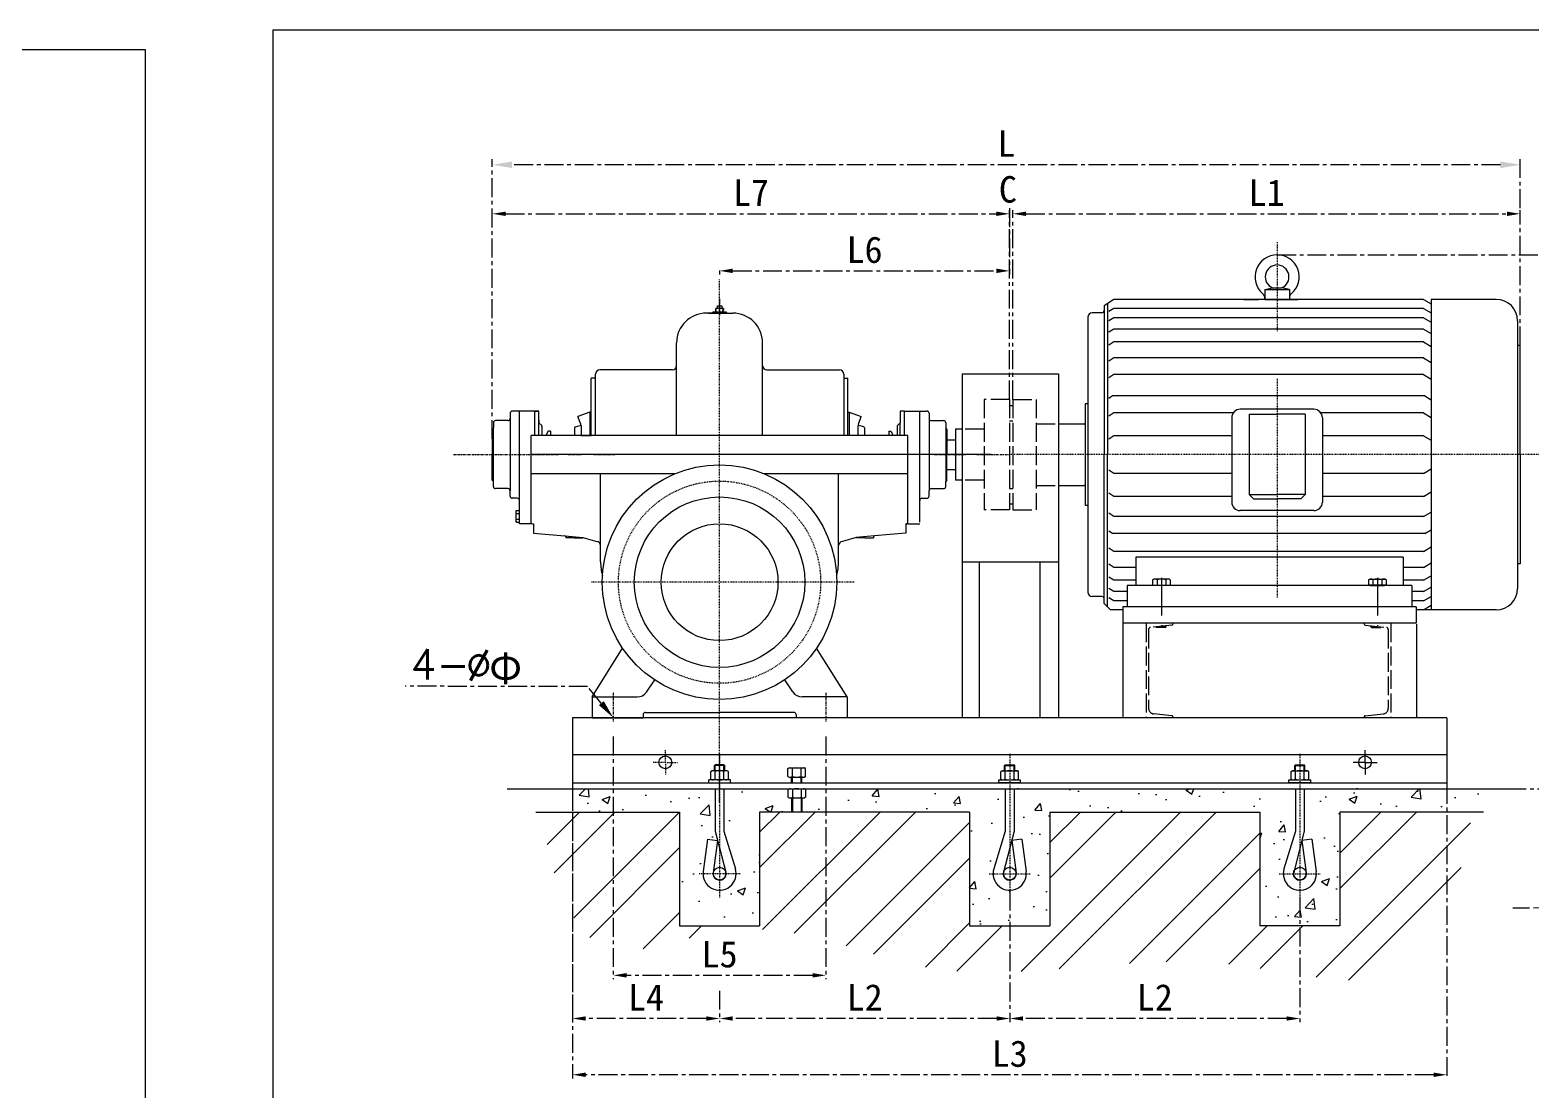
# Model space of a CAD drawing. Extents: x 1620 to 2878, y -792 to 791.
# Drawn here: x 2225.3 to 2423.9, y -32.9 to 107.4 of the extents above; entities that cross this region are included whole.
import ezdxf
from ezdxf.enums import TextEntityAlignment as Align

# ---------------------------------------------------------------- set-up
doc = ezdxf.new("R2010")
doc.units = 0
doc.header["$MEASUREMENT"] = 0
for name, pattern in [('CENTER', [2, 1.25, -0.25, 0.25, -0.25]), ('CENTERX2', [4, 2.5, -0.5, 0.5, -0.5]), ('DIVIDEX2', [2.5, 1, -0.5, 0, -0.5, 0, -0.5]), ('GEN3A', [3.1, 2.5, -0.6]), ('GEN7A', [7.5, 5, -1.25, 0, -1.25])]:
    doc.linetypes.add(name, pattern=pattern)
doc.layers.get('0').update_dxf_attribs({"linetype": 'CONTINUOUS'})
doc.layers.get('DEFPOINTS').update_dxf_attribs({"linetype": 'CONTINUOUS'})
for name, color, linetype in [('0N', 7, 'CONTINUOUS'), ('3A', 6, 'GEN3A'), ('4N', 3, 'CONTINUOUS'), ('5', 4, 'CENTERX2'), ('7', 1, 'CONTINUOUS'), ('7A', 4, 'GEN7A'), ('7AN', 4, 'GEN7A')]:
    doc.layers.add(name, color=color, linetype=linetype)
doc.styles.add('HZTXT', font='txt.shx', dxfattribs={"bigfont": 'hztxt.shx'})
doc.styles.get("Standard").update_dxf_attribs({"font": 'SimSun.ttf', "width": 0.6})
doc.styles.add('TXT', font='txt.shx', dxfattribs={"width": 0.9})
doc.dimstyles.new('GEN-ANSI', dxfattribs={"dimscale": 5, "dimtxt": 0.35, "dimasz": 0.35, "dimexe": 0.1, "dimexo": 0, "dimgap": 0.15, "dimtad": 1, "dimtoh": 1, "dimdec": 0, "dimzin": 0, "dimdsep": 46, "dimtxsty": 'TXT', "dimcen": 0, "dimclrd": 256, "dimclre": 256, "dimclrt": 2, "dimadec": 0, "dimazin": 0, "dimtp": 0.1, "dimtm": 0.1, "dimtfac": 0.71, "dimtdec": 3, "dimtmove": 0, "dimatfit": 3, "dimfxl": 0, "dimtolj": 1, "dimtzin": 0, "dimarcsym": 0})

# ---------------------------------------------------------------- blocks, each defined once
blk = doc.blocks.new('*D466')
at = {"layer": '5', "lineweight": -2}
for p, q in [((2302.48, 13.9), (2302.48, -18.21)), ((2330.61, 13.9), (2330.61, -18.21)), ((2328.86, -17.71), (2304.23, -17.71))]:
    blk.add_line(p, q, dxfattribs=at)
at = {"layer": '5'}
for points in [[(2304.23, -17.41), (2304.23, -18), (2302.48, -17.71)], [(2328.86, -17.41), (2328.86, -18), (2330.61, -17.71)]]:
    blk.add_solid(points, dxfattribs=at)
at = {"layer": 'DEFPOINTS', "color": 0}
for p in [(2302.48, 13.9), (2330.61, 13.9), (2302.48, -17.71)]:
    blk.add_point(p, dxfattribs=at)
blk = doc.blocks.new('*D467')
at = {"layer": '5', "lineweight": -2}
for p, q in [((2297.08, 7.77), (2297.08, -23.92)), ((2314.79, -23.42), (2298.83, -23.42))]:
    blk.add_line(p, q, dxfattribs=at)
at = {"layer": '5'}
for points in [[(2298.83, -23.13), (2298.83, -23.71), (2297.08, -23.42)], [(2314.79, -23.13), (2314.79, -23.71), (2316.54, -23.42)]]:
    blk.add_solid(points, dxfattribs=at)
at = {"layer": 'DEFPOINTS', "color": 0}
for p in [(2297.08, 7.77), (2316.54, -7.4), (2297.08, -23.42)]:
    blk.add_point(p, dxfattribs=at)
blk = doc.blocks.new('*D468')
at = {"layer": '5', "lineweight": -2}
for p, q in [((2354.92, 83.8), (2354.92, 75)), ((2316.54, 75.55), (2316.54, 75)), ((2318.29, 75.5), (2353.17, 75.5))]:
    blk.add_line(p, q, dxfattribs=at)
at = {"layer": '5'}
for points in [[(2318.29, 75.8), (2318.29, 75.21), (2316.54, 75.5)], [(2353.17, 75.8), (2353.17, 75.21), (2354.92, 75.5)]]:
    blk.add_solid(points, dxfattribs=at)
at = {"layer": 'DEFPOINTS', "color": 0}
for p in [(2354.92, 83.8), (2316.54, 75.55), (2354.92, 75.5)]:
    blk.add_point(p, dxfattribs=at)
blk = doc.blocks.new('*D469')
at = {"layer": '5', "lineweight": -2}
for p, q in [((2286.47, 53.26), (2286.47, 83.55)), ((2354.92, 58.5), (2354.92, 83.55)), ((2288.22, 83.05), (2353.17, 83.05))]:
    blk.add_line(p, q, dxfattribs=at)
at = {"layer": '5'}
for points in [[(2288.22, 83.34), (2288.22, 82.76), (2286.47, 83.05)], [(2353.17, 83.34), (2353.17, 82.76), (2354.92, 83.05)]]:
    blk.add_solid(points, dxfattribs=at)
at = {"layer": 'DEFPOINTS', "color": 0}
for p in [(2354.92, 83.05), (2354.92, 58.5), (2286.47, 53.26)]:
    blk.add_point(p, dxfattribs=at)
blk = doc.blocks.new('*D481')
at = {"layer": '5', "lineweight": -2}
for p, q in [((2390.32, 77.63), (2430.21, 77.63)), ((2429.71, 75.88), (2429.71, 8.73)), ((2412.79, 6.98), (2430.21, 6.98))]:
    blk.add_line(p, q, dxfattribs=at)
at = {"layer": '5'}
for points in [[(2429.42, 75.88), (2430, 75.88), (2429.71, 77.63)], [(2429.42, 8.73), (2430, 8.73), (2429.71, 6.98)]]:
    blk.add_solid(points, dxfattribs=at)
at = {"layer": 'DEFPOINTS', "color": 0}
for p in [(2390.32, 77.63), (2412.79, 6.98), (2429.71, 6.98)]:
    blk.add_point(p, dxfattribs=at)
blk = doc.blocks.new('*D482')
at = {"layer": '5', "lineweight": -2}
for p, q in [((2355.35, 58.5), (2355.35, 83.55)), ((2422.5, 65.63), (2422.5, 83.55)), ((2357.1, 83.05), (2420.75, 83.05))]:
    blk.add_line(p, q, dxfattribs=at)
at = {"layer": '5'}
for points in [[(2357.1, 83.34), (2357.1, 82.76), (2355.35, 83.05)], [(2420.75, 83.34), (2420.75, 82.76), (2422.5, 83.05)]]:
    blk.add_solid(points, dxfattribs=at)
at = {"layer": 'DEFPOINTS', "color": 0}
for p in [(2422.5, 83.05), (2422.5, 65.63), (2355.35, 58.5)]:
    blk.add_point(p, dxfattribs=at)
blk = doc.blocks.new('*D305')
at = {"layer": '5', "lineweight": -2}
for p, q in [((2354.95, -6.65), (2354.95, -23.92)), ((2393.33, -7.4), (2393.33, -23.92)), ((2391.58, -23.42), (2356.7, -23.42))]:
    blk.add_line(p, q, dxfattribs=at)
at = {"layer": '5'}
for points in [[(2356.7, -23.13), (2356.7, -23.71), (2354.95, -23.42)], [(2391.58, -23.13), (2391.58, -23.71), (2393.33, -23.42)]]:
    blk.add_solid(points, dxfattribs=at)
at = {"layer": 'DEFPOINTS', "color": 0}
for p in [(2354.95, -6.65), (2393.33, -7.4), (2354.95, -23.42)]:
    blk.add_point(p, dxfattribs=at)
blk = doc.blocks.new('*D306')
at = {"layer": '5', "lineweight": -2}
for p, q in [((2316.54, -19.75), (2316.54, -23.92)), ((2353.2, -23.42), (2318.29, -23.42))]:
    blk.add_line(p, q, dxfattribs=at)
at = {"layer": '5'}
for points in [[(2318.29, -23.13), (2318.29, -23.71), (2316.54, -23.42)], [(2353.2, -23.13), (2353.2, -23.71), (2354.95, -23.42)]]:
    blk.add_solid(points, dxfattribs=at)
at = {"layer": 'DEFPOINTS', "color": 0}
for p in [(2354.95, -6.65), (2316.54, -19.75), (2316.54, -23.42)]:
    blk.add_point(p, dxfattribs=at)
blk = doc.blocks.new('*D307')
at = {"layer": '5', "lineweight": -2}
for p, q in [((2297.08, 10.56), (2297.08, -31.36)), ((2412.79, 11.48), (2412.79, -31.36)), ((2411.04, -30.86), (2298.83, -30.86))]:
    blk.add_line(p, q, dxfattribs=at)
at = {"layer": '5'}
for points in [[(2298.83, -30.57), (2298.83, -31.16), (2297.08, -30.86)], [(2411.04, -30.57), (2411.04, -31.16), (2412.79, -30.86)]]:
    blk.add_solid(points, dxfattribs=at)
at = {"layer": 'DEFPOINTS', "color": 0}
for p in [(2297.08, 10.56), (2412.79, 11.48), (2297.08, -30.86)]:
    blk.add_point(p, dxfattribs=at)

msp = doc.modelspace()

# ---------------------------------------------------------------- hatches: boundary and pattern name
at = {"layer": '5'}
h = msp.add_hatch(dxfattribs=at)
h.set_pattern_fill('AR-CONC', color=256, scale=1.5, style=0)
h.set_pattern_definition([(50, (1168.017, -1634.534), (10.758903, -0.941282), [1.125, -12.375]), (355, (1168.017, -1634.534), (-2.08127, 11.28288), [0.9, -9.9]), (100.4514, (1168.914, -1634.612), (8.67764, 10.341593), [0.9561, -10.51713]), (46.1842, (1168.017, -1631.534), (16.00862, -2.482785), [1.6875, -18.5625]), (96.6356, (1169.351, -1631.74), (14.01994, 14.61177), [1.43415, -15.7757]), (351.1842, (1168.017, -1631.534), (14.01993, 14.61178), [1.35, -14.85]), (21, (1169.517, -1632.284), (8.953606, -6.039283), [1.125, -12.375]), (326, (1169.517, -1632.284), (3.64973, 10.87725), [0.9, -9.9]), (71.4514, (1170.263, -1632.787), (12.60334, 4.83796), [0.9561, -10.51713]), (37.5, (1168.0172, -1634.5338), (0.182398, 4.993408), [0, -9.78, 0, -10.05, 0, -9.9375]), (7.5, (1168.017, -1634.534), (3.946043, 5.916176), [0, -5.73, 0, -9.555, 0, -3.7875]), (327.5, (1164.6722, -1634.5338), (8.0073365, -0.338323), [0, -3.75, 0, -11.7, 0, -15.525]), (317.5, (1163.172, -1634.534), (8.747793, 1.501575), [0, -4.875, 0, -7.77, 0, -11.025])])
h.paths.add_polyline_path([(2354.35271, 7.02911), (2317.12636, 7.02911), (2317.12636, 4.68419), (2317.12636, 1.41345), (2318.64171, -3.57378, -1.23999017), (2314.36803, -3.92293), (2314.9374, 0.36721), (2316.27567, 0.18959), (2315.95906, 1.41345), (2315.95906, 4.89553), (2315.95906, 7.02911), (2293.16045, 7.02911), (2293.16045, 3.94758), (2311.24096, 3.94758), (2311.24096, -11.09678), (2321.84446, -11.09678), (2321.84446, 3.94758), (2349.63461, 3.94758), (2349.63461, -11.09678), (2360.23811, -11.09678), (2360.23811, 3.94758), (2388.02826, 3.94758), (2388.02826, -11.09678), (2398.63175, -11.09678), (2398.63175, 3.94758), (2417.04914, 3.94758), (2417.04914, 7.02911), (2393.91366, 7.02911), (2393.91366, 4.62524), (2393.91366, 1.41345), (2393.59705, 0.18959), (2394.93531, 0.36721), (2395.50469, -3.92293, -1.23999017), (2391.23101, -3.57378), (2392.74636, 1.41345), (2392.74636, 4.89553), (2392.74636, 7.02911), (2355.52001, 7.02911), (2355.52001, 4.62524), (2355.52001, 1.41345), (2355.2034, 0.18959), (2356.54166, 0.36721), (2357.11104, -3.92293, -1.23999017), (2352.83736, -3.57378), (2354.35271, 1.41345), (2354.35271, 4.89553)])
h = msp.add_hatch(dxfattribs=at)
h.set_pattern_fill('STEEL', color=256, scale=75, style=0)
h.set_pattern_definition([(45, (1168.017, -1634.583), (-6.629126, 6.629126), []), (45, (1168.017, -1629.896), (-6.629126, 6.629126), [])])
edge = h.paths.add_edge_path()
edge.add_line((2349.63461, 3.89805), (2321.84446, 3.89805))
edge.add_line((2321.84446, 3.89805), (2321.84446, -11.14631))
edge.add_line((2321.84446, -11.14631), (2311.24096, -11.14631))
edge.add_line((2311.24096, -11.14631), (2311.24096, 3.89805))
edge.add_line((2311.24096, 3.89805), (2293.04446, 3.89805))
edge.add_spline(control_points=[(2293.04446, 3.89805), (2293.29384, 1.69404), (2294.35939, -4.65209), (2299.97708, -17.8047), (2316.57241, -10.21458), (2330.13433, -12.53684), (2352.479, -20.4087), (2376.27879, -12.13044), (2410.93895, -22.80264), (2414.58571, -4.69026), (2416.1758, 3.89805)], knot_values=[3.225267215, 3.225267215, 3.225267215, 3.225267215, 7.750384642, 16.211114269, 26.144608192, 36.930737788, 44.223370294, 72.525524484, 87.450931652, 102.911345625, 102.911345625, 102.911345625, 102.911345625], degree=3, periodic=0)
edge.add_line((2416.1758, 3.89805), (2398.63175, 3.89805))
edge.add_line((2398.63175, 3.89805), (2398.63175, -11.14631))
edge.add_line((2398.63175, -11.14631), (2388.02826, -11.14631))
edge.add_line((2388.02826, -11.14631), (2388.02826, 3.89805))
edge.add_line((2388.02826, 3.89805), (2360.23811, 3.89805))
edge.add_line((2360.23811, 3.89805), (2360.23811, -11.14631))
edge.add_line((2360.23811, -11.14631), (2349.63461, -11.14631))
edge.add_line((2349.63461, -11.14631), (2349.63461, 3.89805))

# ---------------------------------------------------------------- linework, layer by layer
for p, q in [((2554.44188, 107.36611), (2257.44188, 107.36611)), ((2257.44188, 107.36611), (2257.44188, -102.63389)), ((2240.55915, 104.73342), (1943.55915, 104.73342)), ((2240.55915, -105.26658), (2240.55915, 104.73342)), ((2368.69888, 71.72039), (2367.41864, 70.87664)), ((2409.69357, 71.72039), (2410.68758, 71.11915)), ((2410.68758, 71.72039), (2410.68758, 30.64664)), ((2315.52111, 69.91477), (2314.79896, 69.91477)), ((2315.06067, 69.91477), (2318.28646, 69.91477)), ((2315.69896, 70.09261), (2315.52111, 69.91477)), ((2315.69896, 70.09261), (2317.38646, 70.09261)), ((2316.03646, 70.51323), (2316.03646, 70.33752)), ((2317.04896, 70.51323), (2316.03646, 70.51323)), ((2316.05177, 70.09261), (2316.03646, 70.33752)), ((2316.24602, 70.51323), (2316.24602, 70.89214)), ((2316.24602, 70.89214), (2316.82312, 70.89214)), ((2316.82312, 70.89214), (2316.82312, 70.51323)), ((2317.03365, 70.09261), (2317.04896, 70.33752)), ((2317.04896, 70.51323), (2317.04896, 70.33752)), ((2317.38646, 70.09261), (2317.56431, 69.91477)), ((2367.13739, 69.95511), (2365.8383, 69.95511)), ((2367.41864, 70.87664), (2367.41864, 51.18352)), ((2367.87887, 71.17996), (2367.87887, 51.18352)), ((2368.69888, 70.53332), (2368.05178, 70.10685)), ((2409.69357, 70.53332), (2410.68758, 69.93208)), ((2368.69888, 69.30298), (2368.05178, 68.8765)), ((2368.69888, 67.80493), (2368.05178, 67.37845)), ((2409.69357, 69.30298), (2410.68758, 68.70173)), ((2409.69357, 67.80493), (2410.68758, 67.20369)), ((2368.69888, 66.10496), (2368.05178, 65.67848)), ((2409.69357, 66.10496), (2410.68758, 65.50371)), ((2368.69888, 63.99305), (2368.05178, 63.56658)), ((2409.69357, 63.99305), (2410.68758, 63.39181)), ((2300.11771, 53.71477), (2300.11771, 61.848)), ((2310.29896, 62.4105), (2300.68021, 62.4105)), ((2322.78646, 62.4105), (2332.40521, 62.4105)), ((2332.96771, 61.848), (2332.96771, 53.71477)), ((2348.65118, 61.86904), (2348.65118, 16.37913)), ((2348.65118, 61.86904), (2361.39445, 61.86904)), ((2361.39445, 61.86904), (2361.39445, 16.37913)), ((2368.69888, 61.76926), (2368.05178, 61.34278)), ((2409.69357, 61.76926), (2410.68758, 61.16801)), ((2299.97709, 61.30852), (2299.55521, 61.30852)), ((2333.10834, 61.30852), (2333.53021, 61.30852)), ((2365.2758, 57.91977), (2364.91575, 57.91977)), ((2368.55316, 58.95144), (2368.05178, 58.621)), ((2409.85234, 58.95144), (2410.68758, 58.44624)), ((2288.81698, 56.66789), (2288.81698, 46.40227)), ((2292.64198, 56.94914), (2289.09823, 56.94914)), ((2290.05448, 42.24764), (2290.05448, 56.94914)), ((2292.07948, 53.71477), (2292.07948, 56.94914)), ((2292.07948, 56.94914), (2292.64198, 56.94914)), ((2292.64198, 53.71477), (2292.64198, 56.94914)), ((2292.64198, 55.72627), (2292.64198, 55.40227)), ((2299.38646, 56.80852), (2297.80073, 56.23136)), ((2298.17684, 55.19801), (2297.80073, 56.23136)), ((2299.55521, 56.80852), (2299.38646, 56.80852)), ((2299.38646, 56.80852), (2299.38646, 53.71477)), ((2333.53021, 56.80852), (2333.69896, 56.80852)), ((2333.53021, 56.80852), (2333.69896, 56.80852)), ((2333.69896, 56.80852), (2334.03257, 56.68709)), ((2333.69896, 56.80852), (2335.28469, 56.23136)), ((2333.69896, 56.80852), (2333.69896, 53.71477)), ((2334.90858, 55.19801), (2335.28469, 56.23136)), ((2341.00594, 56.94914), (2340.44344, 56.94914)), ((2340.44344, 56.94914), (2340.44344, 55.40227)), ((2341.00594, 56.94914), (2343.98719, 56.94914)), ((2341.00594, 53.71477), (2341.00594, 56.94914)), ((2341.01406, 56.52727), (2341.00594, 56.54133)), ((2343.03094, 42.24764), (2343.03094, 56.94914)), ((2344.26844, 56.66789), (2344.26844, 46.40227)), ((2368.69888, 56.70144), (2368.05178, 56.27497)), ((2409.69357, 56.70144), (2410.68758, 56.1002)), ((2286.45448, 54.55852), (2286.62323, 54.72727)), ((2286.45448, 54.55852), (2286.45448, 51.18352)), ((2286.62323, 55.40227), (2286.62323, 54.72727)), ((2286.62323, 46.96477), (2286.62323, 54.72727)), ((2291.62948, 42.04289), (2291.62948, 53.71477)), ((2341.45594, 53.71477), (2291.62948, 53.71477)), ((2292.64198, 55.40227), (2293.00278, 55.04147)), ((2293.03573, 54.96192), (2293.03573, 53.71477)), ((2293.87948, 54.27727), (2293.55472, 53.71477)), ((2294.16073, 54.27727), (2293.87948, 54.27727)), ((2294.16073, 54.27727), (2294.16073, 53.71477)), ((2297.36146, 54.73369), (2297.36146, 53.71477)), ((2297.46345, 54.86891), (2298.10203, 55.05136)), ((2298.23079, 55.01879), (2298.23079, 53.71477)), ((2334.85463, 55.01879), (2334.85463, 53.71477)), ((2335.62197, 54.86891), (2334.98339, 55.05136)), ((2335.72396, 54.73369), (2335.72396, 53.71477)), ((2338.92469, 54.27727), (2339.20594, 54.27727)), ((2338.92469, 54.27727), (2338.92469, 53.71477)), ((2339.20594, 54.27727), (2339.5307, 53.71477)), ((2340.04969, 54.96192), (2340.04969, 53.71477)), ((2340.44344, 55.40227), (2340.08264, 55.04147)), ((2340.44344, 53.71477), (2340.44344, 55.40227)), ((2341.45594, 42.04289), (2341.45594, 53.71477)), ((2346.46219, 55.40227), (2346.46219, 47.63977)), ((2346.63094, 54.55852), (2346.46219, 54.72727)), ((2346.63094, 54.55852), (2346.63094, 51.18352)), ((2347.7595, 54.55852), (2347.7595, 47.80852)), ((2348.65118, 54.55852), (2347.7595, 54.55852)), ((2361.39445, 55.26164), (2364.80325, 55.26164)), ((2364.91575, 55.14914), (2364.91575, 47.21789)), ((2368.69888, 53.68002), (2368.05178, 53.25354)), ((2409.69357, 53.68002), (2410.68758, 53.07877)), ((2286.45448, 47.80852), (2286.45448, 51.18352)), ((2352.48379, 51.18352), (2291.62948, 51.18352)), ((2346.63094, 47.80852), (2346.63094, 51.18352)), ((2367.41864, 31.49039), (2367.41864, 51.18352)), ((2367.41864, 31.49039), (2367.41864, 51.18352)), ((2367.87887, 31.18707), (2367.87887, 51.18352)), ((2367.87887, 31.03016), (2367.87887, 51.18352)), ((2286.45448, 47.80852), (2286.62323, 47.63977)), ((2310.62052, 48.65227), (2291.62948, 48.65227)), ((2300.79271, 37.00852), (2300.79271, 48.65227)), ((2341.45594, 48.65227), (2322.4649, 48.65227)), ((2332.29271, 37.00852), (2332.29271, 48.65227)), ((2346.63094, 47.80852), (2346.46219, 47.63977)), ((2348.65118, 47.80852), (2347.7595, 47.80852)), ((2368.69888, 48.68702), (2368.05178, 49.1135)), ((2409.69357, 48.68702), (2410.68758, 49.28826)), ((2288.81698, 45.69914), (2288.81698, 46.40227)), ((2344.26844, 45.69914), (2344.26844, 46.40227)), ((2346.46219, 46.96477), (2346.46219, 47.63977)), ((2361.39445, 47.10539), (2364.80325, 47.10539)), ((2368.69888, 45.6656), (2368.05178, 46.09207)), ((2409.69357, 45.6656), (2410.68758, 46.26684)), ((2289.77323, 45.41789), (2289.09823, 45.41789)), ((2343.31219, 45.41789), (2343.98719, 45.41789)), ((2365.2758, 44.44727), (2364.91575, 44.44727)), ((2290.05448, 42.04289), (2290.05448, 42.24764)), ((2291.62948, 42.04289), (2290.05448, 42.04289)), ((2291.77011, 42.04289), (2291.91073, 42.04289)), ((2291.91073, 42.04289), (2291.91073, 40.80539)), ((2341.17469, 42.04289), (2341.17469, 40.80539)), ((2341.31531, 42.04289), (2341.17469, 42.04289)), ((2341.45594, 42.04289), (2343.03094, 42.04289)), ((2368.69888, 42.99403), (2368.05178, 43.4205)), ((2409.69357, 42.99403), (2410.68758, 43.59527)), ((2291.91073, 40.80539), (2296.0591, 40.45243)), ((2296.0591, 40.45243), (2298.46665, 40.21168)), ((2296.18573, 40.3125), (2296.18573, 40.15852)), ((2297.31073, 40.15852), (2296.18573, 40.15852)), ((2297.31073, 40.15852), (2298.43573, 40.15852)), ((2298.43573, 40.18369), (2298.43573, 40.15852)), ((2298.46665, 40.21168), (2300.28618, 39.70292)), ((2334.61877, 40.21168), (2332.79924, 39.70292)), ((2337.02632, 40.45243), (2334.61877, 40.21168)), ((2334.64969, 40.18369), (2334.64969, 40.15852)), ((2335.77469, 40.15852), (2334.64969, 40.15852)), ((2335.77469, 40.15852), (2336.89969, 40.15852)), ((2336.89969, 40.3125), (2336.89969, 40.15852)), ((2341.17469, 40.80539), (2337.02632, 40.45243)), ((2368.55316, 40.74403), (2368.05178, 41.07447)), ((2409.85234, 40.74403), (2410.68758, 41.24924)), ((2332.29271, 37.00852), (2332.29271, 39.14321)), ((2368.69888, 38.37399), (2368.05178, 38.80046)), ((2409.69357, 38.37399), (2410.68758, 38.97523)), ((2348.65118, 37.02024), (2361.39445, 37.02024)), ((2350.91208, 37.02024), (2350.91208, 16.37913)), ((2358.92801, 37.02024), (2358.92801, 16.37913)), ((2368.69888, 36.26208), (2368.05178, 36.68855)), ((2371.60732, 37.63632), (2371.60732, 33.88102)), ((2406.99387, 37.63632), (2406.99387, 33.88102)), ((2409.69357, 36.26208), (2410.68758, 36.86332)), ((2368.69888, 34.56211), (2368.05178, 34.98858)), ((2409.69357, 34.56211), (2410.68758, 35.16335)), ((2367.13739, 32.41193), (2365.8383, 32.41193)), ((2368.69888, 33.06406), (2368.05178, 33.49053)), ((2368.69888, 31.83372), (2368.05178, 32.26019)), ((2409.69357, 33.06406), (2410.68758, 33.6653)), ((2409.69357, 31.83372), (2410.68758, 32.43496)), ((2368.26239, 30.64664), (2367.41864, 31.49039)), ((2369.89435, 31.06852), (2369.89435, 28.88086)), ((2408.70685, 31.06852), (2408.70685, 28.88086)), ((2409.69357, 30.64664), (2410.68758, 31.24789)), ((2375.6185, 28.40971), (2375.6185, 28.53789)), ((2376.5185, 28.88086), (2376.5185, 28.75516)), ((2401.82692, 28.88086), (2401.82692, 28.75516)), ((2299.66771, 19.12102), (2303.70631, 25.58413)), ((2333.41771, 19.12102), (2329.37911, 25.58413)), ((2306.8644, 19.77486), (2307.95902, 21.3771)), ((2326.22283, 19.7928), (2325.15918, 21.39892)), ((2299.66771, 19.12102), (2299.66771, 16.37913)), ((2299.66771, 19.12102), (2305.62585, 19.12102)), ((2333.41771, 19.12102), (2327.47345, 19.12102)), ((2333.41771, 19.12102), (2333.41771, 16.37913)), ((2297.07825, 16.37913), (2297.07825, 6.97958)), ((2299.66771, 16.37913), (2306.41771, 16.37913)), ((2306.41771, 16.79838), (2306.41771, 16.37913)), ((2306.69896, 17.07963), (2316.54271, 17.07963)), ((2326.38646, 17.07963), (2316.54271, 17.07963)), ((2326.66771, 16.79838), (2326.66771, 16.30852)), ((2333.41771, 16.37913), (2326.66771, 16.37913)), ((2412.79447, 16.37913), (2412.79447, 6.97958)), ((2412.79447, 11.47958), (2297.07825, 11.47958)), ((2288.41746, 6.97958), (2420.7935, 6.97958)), ((2297.07825, 7.76708), (2412.79447, 7.76708)), ((2315.95906, 6.97958), (2315.95906, 4.57571)), ((2317.12636, 6.97958), (2317.12636, 4.63466)), ((2354.35271, 6.97958), (2354.35271, 4.63466)), ((2355.52001, 6.97958), (2355.52001, 4.57571)), ((2392.74636, 6.97958), (2392.74636, 4.63466)), ((2393.91366, 6.97958), (2393.91366, 4.57571)), ((2315.95906, 4.846), (2315.95906, 1.36392)), ((2317.12636, 4.846), (2317.12636, 1.36392)), ((2354.35271, 4.846), (2354.35271, 1.36392)), ((2355.52001, 4.846), (2355.52001, 1.36392)), ((2392.74636, 4.846), (2392.74636, 1.36392)), ((2393.91366, 4.846), (2393.91366, 1.36392)), ((2292.24947, 3.89805), (2311.24096, 3.89805)), ((2311.24096, 3.89805), (2311.24096, -11.14631)), ((2349.63461, 3.89805), (2321.84446, 3.89805)), ((2321.84446, 3.89805), (2321.84446, -11.14631)), ((2349.63461, 3.89805), (2349.63461, -11.14631)), ((2360.23811, 3.89805), (2388.02826, 3.89805)), ((2360.23811, 3.89805), (2360.23811, -11.14631)), ((2388.02826, 3.89805), (2388.02826, -11.14631)), ((2417.62357, 3.89805), (2398.63175, 3.89805)), ((2398.63175, 3.89805), (2398.63175, -11.14631)), ((2314.9374, 0.31768), (2314.36803, -3.97246)), ((2314.9374, 0.31768), (2316.27567, 0.14006)), ((2316.27567, 0.14006), (2315.70629, -4.15007)), ((2315.95906, 1.36392), (2317.35957, -4.04976)), ((2317.12636, 1.36392), (2318.64171, -3.62331)), ((2354.35271, 1.36392), (2352.83736, -3.62331)), ((2355.52001, 1.36392), (2354.1195, -4.04976)), ((2356.54166, 0.31768), (2355.2034, 0.14006)), ((2355.2034, 0.14006), (2355.77277, -4.15007)), ((2356.54166, 0.31768), (2357.11104, -3.97246)), ((2392.74636, 1.36392), (2391.23101, -3.62331)), ((2393.91366, 1.36392), (2392.51315, -4.04976)), ((2394.93531, 0.31768), (2393.59705, 0.14006)), ((2393.59705, 0.14006), (2394.16642, -4.15007)), ((2394.93531, 0.31768), (2395.50469, -3.97246)), ((2311.24096, -11.14631), (2321.84446, -11.14631)), ((2349.63461, -11.14631), (2360.23811, -11.14631)), ((2398.63175, -11.14631), (2388.02826, -11.14631))]:
    msp.add_line(p, q)
at = {"ltscale": 5}
for p, q in [((2409.69357, 71.72039), (2368.69888, 71.72039)), ((2419.32583, 71.72039), (2410.68758, 71.72039)), ((2409.69357, 70.53332), (2368.69888, 70.53332)), ((2365.2758, 69.39261), (2365.2758, 32.97443)), ((2409.69357, 69.30298), (2368.69888, 69.30298)), ((2409.69357, 67.80493), (2368.69888, 67.80493)), ((2422.13833, 68.90789), (2422.13833, 33.45914)), ((2409.69357, 66.10496), (2368.69888, 66.10496)), ((2422.5004, 51.18352), (2422.5004, 65.62577)), ((2409.69357, 63.99305), (2368.69888, 63.99305)), ((2409.69357, 61.76926), (2368.69888, 61.76926)), ((2364.91575, 57.91977), (2364.91575, 44.44727)), ((2409.85234, 58.95144), (2368.55316, 58.95144)), ((2384.52535, 56.70144), (2368.69888, 56.70144)), ((2384.32299, 56.05775), (2384.32299, 44.90835)), ((2395.18841, 57.18275), (2385.44799, 57.18275)), ((2386.61369, 56.52786), (2386.61369, 45.9)), ((2386.61369, 56.52786), (2390.3182, 56.52786)), ((2394.02271, 56.52786), (2390.3182, 56.52786)), ((2394.02271, 56.52786), (2394.02271, 45.9)), ((2409.69357, 56.70144), (2396.11105, 56.70144)), ((2396.31341, 56.05775), (2396.31341, 44.90835)), ((2384.32299, 53.68002), (2368.69888, 53.68002)), ((2409.69357, 53.68002), (2396.31341, 53.68002)), ((2422.5004, 51.18352), (2422.5004, 36.74127)), ((2384.32299, 48.68702), (2368.69888, 48.68702)), ((2409.69357, 48.68702), (2396.31341, 48.68702)), ((2386.61369, 45.9), (2390.3182, 45.9)), ((2386.61369, 45.9), (2387.17619, 45.3375)), ((2394.02271, 45.9), (2390.3182, 45.9)), ((2394.02271, 45.9), (2393.46021, 45.3375)), ((2384.32299, 45.6656), (2368.69888, 45.6656)), ((2395.18841, 43.78335), (2385.44799, 43.78335)), ((2387.17619, 45.3375), (2390.3182, 45.3375)), ((2393.46021, 45.3375), (2390.3182, 45.3375)), ((2409.69357, 45.6656), (2396.31341, 45.6656)), ((2409.69357, 42.99403), (2368.69888, 42.99403)), ((2409.85234, 40.74403), (2368.55316, 40.74403)), ((2388.6307, 38.37399), (2368.69888, 38.37399)), ((2409.69357, 38.37399), (2386.8587, 38.37399)), ((2371.60732, 36.26208), (2368.69888, 36.26208)), ((2388.6307, 37.63632), (2371.60732, 37.63632)), ((2406.99387, 37.63632), (2386.96078, 37.63632)), ((2409.69357, 36.26208), (2406.99387, 36.26208)), ((2371.60732, 34.56211), (2368.69888, 34.56211)), ((2402.6431, 33.88102), (2370.45685, 33.88102)), ((2370.45685, 33.88102), (2370.45685, 31.06852)), ((2408.14435, 33.88102), (2404.5331, 33.88102)), ((2409.69357, 34.56211), (2406.99387, 34.56211)), ((2408.14435, 33.88102), (2408.14435, 31.06852)), ((2370.45685, 33.06406), (2368.69888, 33.06406)), ((2370.45685, 31.83372), (2368.69888, 31.83372)), ((2409.69357, 33.06406), (2408.14435, 33.06406)), ((2409.69357, 31.83372), (2408.14435, 31.83372)), ((2369.89435, 30.64664), (2368.26239, 30.64664)), ((2408.70685, 31.06852), (2369.89435, 31.06852)), ((2419.32583, 30.64664), (2408.70685, 30.64664)), ((2408.70685, 28.88086), (2369.89435, 28.88086)), ((2369.92639, 28.88086), (2369.92639, 16.48862)), ((2408.74635, 28.75516), (2408.74635, 16.48862)), ((2336.45325, 16.37913), (2297.07825, 16.37913)), ((2412.79447, 16.37913), (2332.7087, 16.37913))]:
    msp.add_line(p, q, dxfattribs=at)
at = {"ltscale": 0.5}
for p, q in [((2310.86146, 53.71477), (2310.86146, 65.97727)), ((2322.22396, 53.71477), (2322.22396, 65.97727)), ((2299.55521, 53.71477), (2299.55521, 61.30852)), ((2333.53021, 53.71477), (2333.53021, 61.30852))]:
    msp.add_line(p, q, dxfattribs=at)
at = {"linetype": 'DIVIDEX2'}
for p, q in [((2422.5004, 65.62577), (2422.13833, 65.62577)), ((2422.5004, 36.74127), (2422.13833, 36.74127))]:
    msp.add_line(p, q, dxfattribs=at)
at = {"ltscale": 0.4}
for p, q in [((2288.53573, 55.68352), (2286.90448, 55.68352)), ((2344.54969, 55.68352), (2346.18094, 55.68352)), ((2288.53573, 46.68352), (2286.90448, 46.68352)), ((2344.54969, 46.68352), (2346.18094, 46.68352))]:
    msp.add_line(p, q, dxfattribs=at)
at = {"ltscale": 0.2}
for p, q in [((2346.63094, 53.13821), (2347.7595, 53.13821)), ((2346.63094, 49.22883), (2347.7595, 49.22883))]:
    msp.add_line(p, q, dxfattribs=at)
for centre, radius in [((2316.54271, 34.30694), 15.51969), ((2316.54271, 34.30694), 11.28168), ((2316.54271, 34.30694), 7.72821), ((2309.36741, 10.47321), 0.84375), ((2401.96603, 10.47321), 0.84375), ((2316.54271, -4.26108), 0.84375), ((2354.93636, -4.26108), 0.84375), ((2393.33001, -4.26108), 0.84375)]:
    msp.add_circle(centre, radius)
at = {"ltscale": 5}
for centre, radius, start, end in [((2419.32583, 68.90789), 2.8125, 0, 90), ((2365.8383, 69.39261), 0.5625, 90, 180), ((2385.44799, 56.05775), 1.125, 90, 180), ((2395.18841, 56.05775), 1.125, 0, 90), ((2385.44799, 44.90835), 1.125, 180, 270), ((2395.18841, 44.90835), 1.125, 270, 0), ((2365.8383, 32.97443), 0.5625, 180, 270), ((2419.32583, 33.45914), 2.8125, 270, 0)]:
    msp.add_arc(centre, radius, start, end, dxfattribs=at)
at = {"ltscale": 0.5}
for centre, radius, start, end in [((2314.79896, 65.97727), 3.9375, 90, 180), ((2318.28646, 65.97727), 3.9375, 0, 90), ((2299.97709, 61.44914), 0.14062, 270, 360), ((2333.10834, 61.44914), 0.14062, 180, 270)]:
    msp.add_arc(centre, radius, start, end, dxfattribs=at)
for centre, radius, start, end in [((2367.13739, 70.23636), 0.28125, 270, 0), ((2300.68021, 61.848), 0.5625, 90, 180), ((2310.29896, 62.973), 0.5625, 270, 0), ((2322.78646, 62.973), 0.5625, 180, 270), ((2332.40521, 61.848), 0.5625, 0, 90), ((2286.90448, 55.40227), 0.28125, 90, 180), ((2289.09823, 56.66789), 0.28125, 90, 180), ((2343.98719, 56.66789), 0.28125, 0, 90), ((2346.18094, 55.40227), 0.28125, 0, 90), ((2292.92323, 54.96192), 0.1125, 0, 45), ((2297.50209, 54.73369), 0.14062, 105.9453959, 180), ((2298.07112, 55.15953), 0.1125, 285.9453959, 20), ((2335.0143, 55.15953), 0.1125, 160, 254.0546041), ((2335.58334, 54.73369), 0.14062, 0, 74.0546041), ((2340.16219, 54.96192), 0.1125, 135, 180), ((2364.80325, 55.14914), 0.1125, 0, 90), ((2286.90448, 46.96477), 0.28125, 180, 270), ((2289.09823, 45.69914), 0.28125, 180, 270), ((2343.98719, 45.69914), 0.28125, 270, 0), ((2346.18094, 46.96477), 0.28125, 270, 0), ((2364.80325, 47.21789), 0.1125, 270, 0), ((2289.77323, 45.13664), 0.28125, 0, 90), ((2343.31219, 45.13664), 0.28125, 90, 180), ((2291.77011, 42.18352), 0.14062, 180, 270), ((2341.31531, 42.18352), 0.14062, 270, 0), ((2296.04511, 40.3125), 0.14062, 0, 84.2894069), ((2298.46386, 40.18369), 0.02813, 84.2894069, 180), ((2334.62156, 40.18369), 0.02813, 0, 95.7105931), ((2337.04031, 40.3125), 0.14062, 95.7105931, 180), ((2300.23021, 39.14321), 0.5625, 0, 84.2894069), ((2332.85521, 39.14321), 0.5625, 95.7105931, 180), ((2307.54271, 37.00852), 6.75, 180, 195.7826603), ((2325.54271, 37.00852), 6.75, 344.2173397, 0), ((2367.13739, 32.13068), 0.28125, 0, 90), ((2367.13739, 32.13068), 0.28125, 0, 90), ((2376.37788, 28.75516), 0.14062, 275.7105931, 0), ((2401.96754, 28.75516), 0.14062, 180, 264.2894069), ((2305.62585, 20.62102), 1.5, 270, 325.6599358), ((2327.47345, 20.62102), 1.5, 213.5143581, 270), ((2306.69896, 16.79838), 0.28125, 90, 180), ((2326.38646, 16.79838), 0.28125, 0, 90), ((2316.54271, -4.26108), 2.19375, 172.4400377, 16.9011642), ((2354.93636, -4.26108), 2.19375, 163.0988358, 7.5599623), ((2393.33001, -4.26108), 2.19375, 163.0988358, 7.5599623), ((2316.54271, -4.26108), 0.84375, 172.4400377, 14.5043223), ((2354.93636, -4.26108), 0.84375, 165.4956777, 7.5599623), ((2393.33001, -4.26108), 0.84375, 165.4956777, 7.5599623)]:
    msp.add_arc(centre, radius, start, end)
at = {"ltscale": 0.4}
for centre, start, end in [((2288.53573, 55.96477), 270, 0), ((2344.54969, 55.96477), 180, 270), ((2288.53573, 46.40227), 0, 90), ((2344.54969, 46.40227), 90, 180)]:
    msp.add_arc(centre, 0.28125, start, end, dxfattribs=at)
at = {"layer": '0N'}
for p, q in [((2385.8578, 71.72039), (2387.87608, 71.72039)), ((2388.69539, 73.02539), (2389.72239, 73.24369)), ((2388.69539, 73.02539), (2391.94101, 73.02539)), ((2388.69539, 73.02539), (2388.69539, 71.85216)), ((2388.69539, 71.85216), (2388.69539, 71.72039)), ((2388.69539, 71.72039), (2389.59522, 71.72039)), ((2389.59522, 71.72039), (2391.04118, 71.72039)), ((2389.72239, 73.24369), (2390.91401, 73.24369)), ((2391.94101, 73.02539), (2390.91401, 73.24369)), ((2391.04118, 71.72039), (2391.94101, 71.72039)), ((2391.06202, 71.72039), (2393.0803, 71.72039)), ((2391.94101, 73.02539), (2391.94101, 71.85216)), ((2391.94101, 71.85216), (2391.94101, 71.72039)), ((2391.94101, 71.85216), (2391.94101, 71.85216)), ((2393.0803, 72.45175), (2393.0803, 72.45175)), ((2298.18323, 53.71477), (2299.53323, 53.71477)), ((2289.63676, 43.80689), (2289.57636, 43.70227)), ((2289.57636, 43.70227), (2289.57636, 42.35227)), ((2289.63676, 43.80689), (2290.05448, 43.80689)), ((2289.63676, 42.24764), (2289.57636, 42.35227)), ((2289.63676, 43.41718), (2290.05448, 43.41718)), ((2289.63676, 42.63735), (2290.05448, 42.63735)), ((2289.63676, 42.24764), (2290.05448, 42.24764)), ((2373.84366, 34.63416), (2374.0006, 34.72477)), ((2373.84366, 34.63416), (2373.84366, 33.90914)), ((2373.84366, 33.90914), (2374.0681, 33.90914)), ((2376.0256, 34.72477), (2374.0006, 34.72477)), ((2374.0681, 33.90914), (2375.9581, 33.90914)), ((2374.0681, 33.90914), (2374.0681, 33.88102)), ((2374.3381, 33.88102), (2374.0681, 33.88102)), ((2375.6881, 33.88102), (2374.3381, 33.88102)), ((2374.42823, 34.63416), (2374.42823, 33.90914)), ((2375.59797, 34.63416), (2375.59797, 33.90914)), ((2375.9581, 33.88102), (2375.6881, 33.88102)), ((2375.9581, 33.90914), (2376.18253, 33.90914)), ((2375.9581, 33.90914), (2375.9581, 33.88102)), ((2376.18253, 34.63416), (2376.0256, 34.72477)), ((2376.18253, 34.63416), (2376.18253, 33.90914)), ((2402.41866, 34.63416), (2402.5756, 34.72477)), ((2402.41866, 34.63416), (2402.41866, 33.90914)), ((2402.6431, 33.90914), (2402.41866, 33.90914)), ((2402.5756, 34.72477), (2404.6006, 34.72477)), ((2404.5331, 33.90914), (2402.6431, 33.90914)), ((2402.6431, 33.90914), (2402.6431, 33.88102)), ((2402.6431, 33.88102), (2402.9131, 33.88102)), ((2402.9131, 33.88102), (2404.2631, 33.88102)), ((2403.00323, 34.63416), (2403.00323, 33.90914)), ((2404.17297, 34.63416), (2404.17297, 33.90914)), ((2404.2631, 33.88102), (2404.5331, 33.88102)), ((2404.5331, 33.90914), (2404.5331, 33.88102)), ((2404.75753, 33.90914), (2404.5331, 33.90914)), ((2404.75753, 34.63416), (2404.6006, 34.72477)), ((2404.75753, 34.63416), (2404.75753, 33.90914)), ((2375.52715, 28.31836), (2375.6185, 28.40971)), ((2404.07072, 28.40351), (2403.98557, 28.31836)), ((2315.86771, 10.05994), (2315.95906, 10.15129)), ((2315.86771, 9.36232), (2315.86771, 10.05994)), ((2317.21771, 10.05994), (2315.86771, 10.05994)), ((2317.12636, 10.15129), (2315.95906, 10.15129)), ((2317.12636, 10.15129), (2317.21771, 10.05994)), ((2317.21771, 9.36232), (2317.21771, 10.05994)), ((2354.35271, 10.15129), (2354.26136, 10.05994)), ((2354.26136, 9.36232), (2354.26136, 10.05994)), ((2354.26136, 10.05994), (2355.61136, 10.05994)), ((2354.35271, 10.15129), (2355.52001, 10.15129)), ((2355.61136, 10.05994), (2355.52001, 10.15129)), ((2355.61136, 9.36232), (2355.61136, 10.05994)), ((2392.74636, 10.15129), (2392.65501, 10.05994)), ((2392.65501, 9.36232), (2392.65501, 10.05994)), ((2392.65501, 10.05994), (2394.00501, 10.05994)), ((2392.74636, 10.15129), (2393.91366, 10.15129)), ((2394.00501, 10.05994), (2393.91366, 10.15129)), ((2394.00501, 9.36232), (2394.00501, 10.05994)), ((2317.98122, 8.15295), (2315.1042, 8.15295)), ((2315.1042, 7.76708), (2315.1042, 8.15295)), ((2315.37327, 9.27171), (2315.53021, 9.36232)), ((2315.37327, 8.24355), (2315.37327, 9.27171)), ((2315.37327, 8.24355), (2315.53021, 8.15295)), ((2317.55521, 9.36232), (2315.53021, 9.36232)), ((2315.95799, 8.24355), (2315.95799, 9.27171)), ((2317.12743, 8.24355), (2317.12743, 9.27171)), ((2317.71215, 9.27171), (2317.55521, 9.36232)), ((2317.71215, 8.24355), (2317.55521, 8.15295)), ((2317.71215, 8.24355), (2317.71215, 9.27171)), ((2317.98122, 7.76708), (2317.98122, 8.15295)), ((2325.58712, 9.64051), (2325.74406, 9.73112)), ((2325.58712, 8.61235), (2325.58712, 9.64051)), ((2325.58712, 8.61235), (2325.74406, 8.52175)), ((2325.74406, 9.73112), (2327.76906, 9.73112)), ((2325.74406, 8.52175), (2327.76906, 8.52175)), ((2326.08156, 7.76708), (2326.08156, 8.52175)), ((2326.17184, 8.61235), (2326.17184, 9.64051)), ((2327.34128, 8.61235), (2327.34128, 9.64051)), ((2327.43156, 7.76708), (2327.43156, 8.52175)), ((2327.926, 9.64051), (2327.76906, 9.73112)), ((2327.926, 8.61235), (2327.76906, 8.52175)), ((2327.926, 8.61235), (2327.926, 9.64051)), ((2353.49785, 8.15295), (2356.37487, 8.15295)), ((2353.49785, 7.76708), (2353.49785, 8.15295)), ((2353.76692, 9.27171), (2353.92386, 9.36232)), ((2353.76692, 8.24355), (2353.76692, 9.27171)), ((2353.76692, 8.24355), (2353.92386, 8.15295)), ((2353.92386, 9.36232), (2355.94886, 9.36232)), ((2354.35164, 8.24355), (2354.35164, 9.27171)), ((2355.52108, 8.24355), (2355.52108, 9.27171)), ((2356.1058, 9.27171), (2355.94886, 9.36232)), ((2356.1058, 8.24355), (2355.94886, 8.15295)), ((2356.1058, 8.24355), (2356.1058, 9.27171)), ((2356.37487, 7.76708), (2356.37487, 8.15295)), ((2391.8915, 8.15295), (2394.76851, 8.15295)), ((2391.8915, 7.76708), (2391.8915, 8.15295)), ((2392.16057, 9.27171), (2392.31751, 9.36232)), ((2392.16057, 8.24355), (2392.16057, 9.27171)), ((2392.16057, 8.24355), (2392.31751, 8.15295)), ((2392.31751, 9.36232), (2394.34251, 9.36232)), ((2392.74529, 8.24355), (2392.74529, 9.27171)), ((2393.91472, 8.24355), (2393.91472, 9.27171)), ((2394.49944, 9.27171), (2394.34251, 9.36232)), ((2394.49944, 8.24355), (2394.34251, 8.15295)), ((2394.49944, 8.24355), (2394.49944, 9.27171)), ((2394.76851, 7.76708), (2394.76851, 8.15295)), ((2315.1042, 7.76708), (2317.98122, 7.76708)), ((2325.58712, 6.87907), (2325.74406, 6.96968)), ((2325.58712, 6.87907), (2325.58712, 5.85091)), ((2326.17184, 6.87907), (2326.17184, 5.85091)), ((2327.34128, 6.87907), (2327.34128, 5.85091)), ((2327.926, 6.87907), (2327.76906, 6.96968)), ((2327.926, 6.87907), (2327.926, 5.85091)), ((2356.37487, 7.76708), (2353.49785, 7.76708)), ((2394.76851, 7.76708), (2391.8915, 7.76708)), ((2325.58712, 5.85091), (2325.74406, 5.7603)), ((2325.74406, 5.7603), (2327.76906, 5.7603)), ((2326.08156, 5.7603), (2326.08156, 3.89805)), ((2327.43156, 5.7603), (2327.43156, 3.89805)), ((2327.926, 5.85091), (2327.76906, 5.7603))]:
    msp.add_line(p, q, dxfattribs=at)
for centre, radius, start, end in [((2390.3182, 74.70164), 2.925, 310.8800516, 229.1199484), ((2390.3182, 74.70164), 1.575, 292.2280578, 247.7719422), ((2387.85164, 71.85216), 0.84375, 0, 49.1199484), ((2392.78476, 71.85216), 0.84375, 130.8800516, 180), ((2289.92084, 43.61204), 0.34449, 154.4468724, 214.4468724), ((2290.865, 43.02727), 1.28864, 162.387526, 197.612474), ((2289.92084, 42.4425), 0.34449, 145.5531276, 205.5531276), ((2374.13594, 34.20804), 0.51673, 55.5531276, 115.5531276), ((2375.0131, 32.79181), 1.93296, 72.387526, 107.612474), ((2375.89025, 34.20804), 0.51673, 64.4468724, 124.4468724), ((2402.71094, 34.20804), 0.51673, 55.5531276, 115.5531276), ((2403.5881, 32.79181), 1.93296, 72.387526, 107.612474), ((2404.46525, 34.20804), 0.51673, 64.4468724, 124.4468724), ((2315.66563, 8.84535), 0.51697, 55.5615306, 115.5615306), ((2315.66563, 8.66992), 0.51697, 244.4384694, 304.4384694), ((2316.54271, 7.43034), 1.93198, 72.3830312, 107.6169688), ((2316.54271, 10.08493), 1.93198, 252.3830312, 287.6169688), ((2317.41979, 8.84535), 0.51697, 64.4384694, 124.4384694), ((2317.41979, 8.66992), 0.51697, 235.5615306, 295.5615306), ((2325.87948, 9.21415), 0.51697, 55.5615306, 115.5615306), ((2325.87948, 9.03872), 0.51697, 244.4384694, 304.4384694), ((2326.75656, 7.79914), 1.93198, 72.3830312, 107.6169688), ((2326.75656, 10.45373), 1.93198, 252.3830312, 287.6169688), ((2327.63364, 9.21415), 0.51697, 64.4384694, 124.4384694), ((2327.63364, 9.03872), 0.51697, 235.5615306, 295.5615306), ((2354.05928, 8.84535), 0.51697, 55.5615306, 115.5615306), ((2354.05928, 8.66992), 0.51697, 244.4384694, 304.4384694), ((2354.93636, 7.43034), 1.93198, 72.3830312, 107.6169688), ((2354.93636, 10.08493), 1.93198, 252.3830312, 287.6169688), ((2355.81344, 8.84535), 0.51697, 64.4384694, 124.4384694), ((2355.81344, 8.66992), 0.51697, 235.5615306, 295.5615306), ((2392.45293, 8.84535), 0.51697, 55.5615306, 115.5615306), ((2392.45293, 8.66992), 0.51697, 244.4384694, 304.4384694), ((2393.33001, 7.43034), 1.93198, 72.3830312, 107.6169688), ((2393.33001, 10.08493), 1.93198, 252.3830312, 287.6169688), ((2394.20708, 8.84535), 0.51697, 64.4384694, 124.4384694), ((2394.20708, 8.66992), 0.51697, 235.5615306, 295.5615306), ((2325.87948, 6.4527), 0.51697, 55.5615306, 115.5615306), ((2326.75656, 5.03769), 1.93198, 72.3830312, 107.6169688), ((2327.63364, 6.4527), 0.51697, 64.4384694, 124.4384694), ((2325.87948, 6.27728), 0.51697, 244.4384694, 304.4384694), ((2326.75656, 7.69228), 1.93198, 252.3830312, 287.6169688), ((2327.63364, 6.27728), 0.51697, 235.5615306, 295.5615306)]:
    msp.add_arc(centre, radius, start, end, dxfattribs=at)
at = {"layer": '3A'}
for p, q in [((2351.54226, 58.49602), (2351.54226, 43.87102)), ((2354.92011, 58.49602), (2351.54226, 58.49602)), ((2354.92011, 58.49602), (2354.92011, 43.87102)), ((2354.92011, 57.68039), (2355.35325, 57.68039)), ((2355.35325, 58.49602), (2355.35325, 43.87102)), ((2355.35325, 58.49602), (2358.447, 58.49602)), ((2358.447, 58.49602), (2358.447, 43.87102)), ((2354.92011, 55.65539), (2355.35325, 55.65539)), ((2351.54226, 54.55852), (2348.65118, 54.55852)), ((2358.447, 55.26164), (2361.39445, 55.26164)), ((2351.54226, 47.80852), (2348.65118, 47.80852)), ((2354.92011, 46.71164), (2355.35325, 46.71164)), ((2358.447, 47.10539), (2361.39445, 47.10539)), ((2354.92011, 43.87102), (2351.54226, 43.87102)), ((2354.92011, 44.68664), (2355.35325, 44.68664)), ((2355.35325, 43.87102), (2358.447, 43.87102)), ((2300.79271, 39.14321), (2300.79271, 41.48039)), ((2332.29271, 39.14321), (2332.29271, 41.48039)), ((2372.97475, 28.88086), (2372.97475, 16.37913)), ((2373.31225, 28.05274), (2373.31225, 17.63146)), ((2376.39187, 28.61523), (2373.56552, 28.3326)), ((2374.2747, 28.40351), (2374.35985, 28.31836)), ((2375.6185, 28.40971), (2374.33664, 28.40971)), ((2375.52715, 28.31836), (2374.35985, 28.31836)), ((2401.95355, 28.61523), (2404.7799, 28.3326)), ((2402.72692, 28.40971), (2402.72692, 28.53789)), ((2402.72692, 28.40971), (2404.00878, 28.40971)), ((2402.81827, 28.31836), (2402.72692, 28.40971)), ((2402.81827, 28.31836), (2403.98557, 28.31836)), ((2405.03317, 28.05274), (2405.03317, 17.63146)), ((2405.37067, 28.88086), (2405.37067, 16.37913)), ((2376.39187, 16.64475), (2373.98763, 16.88518)), ((2376.5185, 16.50483), (2376.5185, 16.37913)), ((2401.82692, 16.50483), (2401.82692, 16.37913)), ((2401.95355, 16.64475), (2404.35779, 16.88518))]:
    msp.add_line(p, q, dxfattribs=at)
for centre, radius, start, end in [((2373.5935, 28.05274), 0.28125, 95.7105931, 180), ((2404.75192, 28.05274), 0.28125, 0, 84.2894069), ((2374.06225, 17.63146), 0.75, 180, 264.2894069), ((2376.37788, 16.50483), 0.14062, 0, 84.2894069), ((2401.96754, 16.50483), 0.14062, 95.7105931, 180), ((2404.28317, 17.63146), 0.75, 275.7105931, 0)]:
    msp.add_arc(centre, radius, start, end, dxfattribs=at)
at = {"layer": '4N'}
for p, q in [((2391.94101, 71.85216), (2391.94101, 71.85216)), ((2393.0803, 72.45175), (2393.0803, 72.45175)), ((2315.95906, 9.36232), (2315.95906, 10.15129)), ((2317.12636, 9.36232), (2317.12636, 10.15129)), ((2354.35271, 9.36232), (2354.35271, 10.15129)), ((2355.52001, 9.36232), (2355.52001, 10.15129)), ((2392.74636, 9.36232), (2392.74636, 10.15129)), ((2393.91366, 9.36232), (2393.91366, 10.15129)), ((2326.17291, 7.76708), (2326.17291, 8.52175)), ((2327.34021, 7.76708), (2327.34021, 8.52175)), ((2326.17291, 5.7603), (2326.17291, 3.89805)), ((2327.34021, 5.7603), (2327.34021, 3.89805))]:
    msp.add_line(p, q, dxfattribs=at)
at = {"layer": '5'}
for p, q in [((2286.46734, 53.26416), (2286.46734, 90.28821)), ((2419.8754, 89.53821), (2289.09234, 89.53821)), ((2422.5004, 83.80136), (2422.5004, 90.28821)), ((2316.0906, 70.09261), (2316.06133, 70.50778)), ((2316.99482, 70.09261), (2317.02409, 70.50778))]:
    msp.add_line(p, q, dxfattribs=at)
msp.add_lwpolyline([(2300.89084, 18.30887), (2299.08057, 20.5068), (2274.93766, 20.53599)], dxfattribs=at)
for points in [[(2289.09234, 89.97571), (2289.09234, 89.10071), (2286.46734, 89.53821)], [(2419.8754, 89.97571), (2419.8754, 89.10071), (2422.5004, 89.53821)], [(2301.21246, 18.57376), (2302.48021, 16.37913), (2300.56921, 18.04397)]]:
    msp.add_solid(points, dxfattribs=at)
at = {"layer": '7', "linetype": 'CENTER', "ltscale": 0.1}
for p, q in [((2390.3182, 79.31414), (2390.3182, 67.50164)), ((2316.54271, 5.17582), (2316.54271, 74.3731)), ((2390.3182, 61.2092), (2390.3182, 32.28461)), ((2425.33246, 51.18352), (2354.92011, 51.18352)), ((2334.36432, 34.30761), (2299.52587, 34.3063)), ((2309.36741, 10.47321), (2309.36741, 12.07671)), ((2309.36741, 10.47321), (2307.76391, 10.47321)), ((2309.36741, 10.47321), (2309.36741, 8.8697)), ((2309.36741, 10.47321), (2310.97091, 10.47321)), ((2316.54271, 11.60502), (2316.54271, -7.40399)), ((2354.93636, 11.60502), (2354.93636, -7.40399)), ((2393.33001, 11.60502), (2393.33001, -7.40399)), ((2319.2756, -4.26108), (2313.81807, -4.26108)), ((2352.20347, -4.26108), (2357.661, -4.26108)), ((2390.59712, -4.26108), (2396.05465, -4.26108))]:
    msp.add_line(p, q, dxfattribs=at)
at = {"layer": '7', "linetype": 'CENTER', "ltscale": 0.5}
msp.add_line((2316.54271, 71.78057), (2316.54271, 69.58011), dxfattribs=at)
at = {"layer": '7', "linetype": 'CENTER', "ltscale": 0.25}
for p, q in [((2281.33423, 51.18352), (2295.27989, 51.18352)), ((2296.52252, 51.18352), (2298.30307, 51.18352)), ((2299.91276, 51.18352), (2302.78857, 51.18352)), ((2333.17266, 51.18352), (2330.29685, 51.18352)), ((2336.5629, 51.18352), (2334.78235, 51.18352)), ((2344.96928, 51.18352), (2349.08163, 51.18352)), ((2350.59924, 51.18352), (2354.92011, 51.18352)), ((2302.48021, 19.66636), (2302.48021, 15.87012)), ((2330.60521, 19.66636), (2330.60521, 15.87012))]:
    msp.add_line(p, q, dxfattribs=at)
at = {"layer": '7', "linetype": 'CENTER', "ltscale": 0.1}
msp.add_circle((2316.54271, 34.30694), 13.38146, dxfattribs=at)
at = {"layer": '7A'}
for q in [(2401.96603, 12.07671), (2400.36253, 10.47321), (2403.56953, 10.47321), (2401.96603, 8.8697)]:
    msp.add_line((2401.96603, 10.47321), q, dxfattribs=at)
at = {"layer": '7AN'}
for p, q in [((2375.0131, 34.89352), (2375.0131, 28.14961)), ((2403.5881, 34.89352), (2403.5881, 28.14961))]:
    msp.add_line(p, q, dxfattribs=at)
at = {"layer": 'DEFPOINTS', "color": 0, "linetype": 'ByBlock'}
for p in [(2286.46734, 89.53821), (2286.46734, 53.26416)]:
    msp.add_point(p, dxfattribs=at)

# ---------------------------------------------------------------- texts
at = {"style": 'HZTXT'}
for s, p in [('4-', (2275.64392, 21.43414)), ('∅', (2282.96334, 21.30583))]:
    msp.add_text(s, height=4, dxfattribs=at).set_placement(p)
for tag, p in [('L', (2354.48387, 89.53821)), ('L7', (2320.69372, 83.05136)), ('L1', (2388.92682, 83.05136)), ('L6', (2335.73141, 75.50369)), ('L5', (2316.54271, -17.70542)), ('L4', (2306.81048, -23.41705)), ('L2', (2335.74658, -23.41705)), ('L2', (2374.14023, -23.41705)), ('L3', (2354.93636, -30.86372))]:
    msp.add_attdef(tag, text='', height=3.5).set_placement(p, align=Align.BOTTOM_CENTER)
for tag, p, height in [('C', (2353.50085, 84.53226), 3.5), ('Φ', (2286.0452, 20.92091), 4)]:
    msp.add_attdef(tag, p, '', height=height)

# ---------------------------------------------------------------- dimensions: what is measured, and where the dimension line sits
at = {"layer": '5'}
dim = msp.add_linear_dim(base=(2354.92011, 83.05136), p1=(2286.46734, 53.26416), p2=(2354.92011, 58.49602), text=' ', dimstyle='GEN-ANSI', dxfattribs=at)
dim.commit()
dim.dimension.update_dxf_attribs({"geometry": '*D469', "text_midpoint": (2320.4814, 83.05136), "dimtype": 160})
for base, p1, p2, picture, middle in [((2354.92011, 75.50369), (2316.54271, 75.54603), (2354.92011, 83.80136), '*D468', (2335.73141, 75.50369)), ((2302.48021, -17.70542), (2330.60521, 13.9017), (2302.48021, 13.9017), '*D466', (2316.54271, -17.70542)), ((2297.07825, -30.86372), (2412.79447, 11.47958), (2297.07825, 10.56166), '*D307', (2354.93636, -30.86372)), ((2354.95045, -23.41705), (2393.33001, -7.40399), (2354.95045, -6.65479), '*D305', (2374.14023, -23.41705))]:
    dim = msp.add_linear_dim(base=base, p1=p1, p2=p2, text=' ', dimstyle='GEN-ANSI', dxfattribs=at)
    dim.commit()
    dim.dimension.update_dxf_attribs({"geometry": picture, "text_midpoint": middle})
for base, p1, p2, override, picture, middle in [((2422.5004, 83.05136), (2355.35325, 58.49602), (2422.5004, 65.62577), {"dimtmove": 1}, '*D482', (2388.92682, 83.05136)), ((2297.07825, -23.41705), (2316.54271, -7.40399), (2297.07825, 7.76708), {"dimse1": 1, "dimtmove": 1}, '*D467', (2306.81048, -23.41705)), ((2316.54271, -23.41705), (2354.95045, -6.65479), (2316.54271, -19.74538), {"dimse1": 1, "dimtmove": 1}, '*D306', (2335.74658, -23.41705))]:
    dim = msp.add_linear_dim(base=base, p1=p1, p2=p2, text=' ', dimstyle='GEN-ANSI', override=override, dxfattribs=at)
    dim.commit()
    dim.dimension.update_dxf_attribs({"geometry": picture, "text_midpoint": middle})
dim = msp.add_linear_dim(base=(2429.70875, 6.97958), p1=(2390.3182, 77.62664), p2=(2412.79447, 6.97958), angle=90, text=' ', dimstyle='GEN-ANSI', dxfattribs=at)
dim.commit()
dim.dimension.update_dxf_attribs({"geometry": '*D481', "text_midpoint": (2429.70875, 43.29087), "dimtype": 160})

# ---------------------------------------------------------------- leaders
at = {"layer": '5', "annotation_type": 0, "has_hookline": 1, "hookline_direction": 1, "text_width": 1.12}
msp.add_leader([(2452.28406, 6.46109), (2442.7385, -8.63797), (2423.37899, -8.81306)], dimstyle='GEN-ANSI', dxfattribs=at)

doc.saveas('drawing.dxf')
